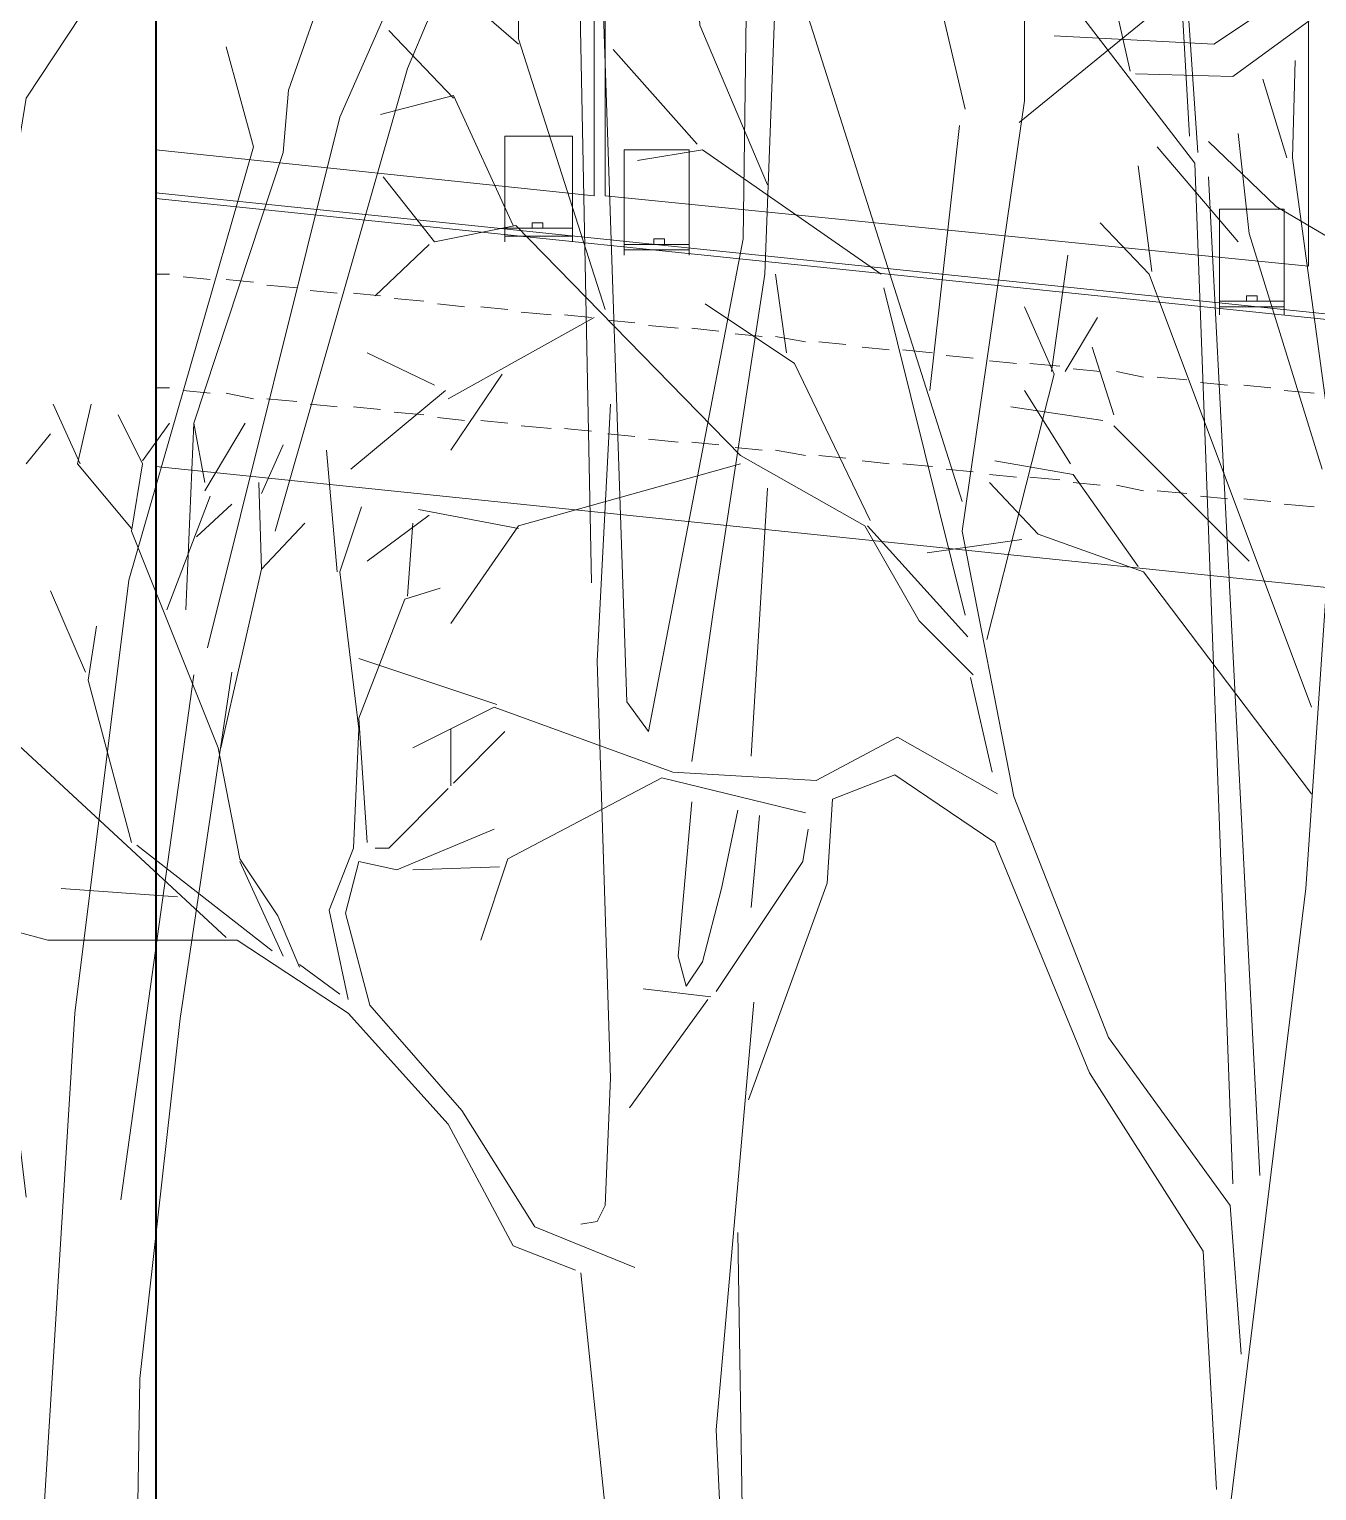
# Model space of a CAD drawing. Header units: millimetres. Extents: x 182 to 575, y -105 to 95.
# Drawn here: x 272.762 to 275.028, y 68.066 to 70.637 of the extents above; entities that cross this region are included whole.
import ezdxf

# ---------------------------------------------------------------- set-up
doc = ezdxf.new("R2010")
doc.units = ezdxf.units.MM
doc.header["$MEASUREMENT"] = 0
doc.layers.add('PDF_Geometry', color=7, linetype='Continuous')
doc.layers.add('PDF_Solid Fills', color=7, linetype='Continuous')

msp = doc.modelspace()

# ---------------------------------------------------------------- hatches: boundary and pattern name
at = {"layer": 'PDF_Solid Fills', "transparency": 33554559}
h = msp.add_hatch(color=256, dxfattribs=at)
h.paths.add_polyline_path([(274.5952, 70.3301), (274.6202, 70.3301), (274.5952, 70.3301)], flags=0)
h.paths.add_polyline_path([(274.6202, 70.3301), (274.5952, 70.3301), (274.6202, 70.3301)], flags=0)
h.paths.add_polyline_path([(274.5902, 70.3276), (274.6252, 70.3276), (274.5902, 70.3276)], flags=0)
h = msp.add_hatch(color=256, dxfattribs=at)
h.paths.add_polyline_path([(273.3277, 70.3226), (273.3177, 70.3226), (273.3277, 70.3226)], flags=0)
h.paths.add_polyline_path([(273.3177, 70.3226), (273.3277, 70.3226), (273.3177, 70.3226)], flags=0)
h.paths.add_polyline_path([(273.3227, 70.3176), (273.3152, 70.3176), (273.3227, 70.3176)], flags=0)
h.paths.add_polyline_path([(273.3127, 70.3151), (273.3202, 70.3151), (273.3127, 70.3151)], flags=0)
h.paths.add_polyline_path([(273.3202, 70.3126), (273.3102, 70.3126), (273.3202, 70.3126)], flags=0)
h = msp.add_hatch(color=256, dxfattribs=at)
h.paths.add_polyline_path([(274.5877, 70.2976), (274.6002, 70.2976), (274.5877, 70.2976)], flags=0)
h.paths.add_polyline_path([(274.5877, 70.2976), (274.6027, 70.2976), (274.5877, 70.2976)], flags=0)
h.paths.add_polyline_path([(274.6052, 70.2951), (274.5902, 70.2951), (274.6052, 70.2951)], flags=0)
h.paths.add_polyline_path([(274.5902, 70.2951), (274.6052, 70.2951), (274.5902, 70.2951)], flags=0)
h = msp.add_hatch(color=256, dxfattribs=at)
h.paths.add_polyline_path([(273.3152, 70.2751), (273.3077, 70.2751), (273.3152, 70.2751)], flags=0)
h.paths.add_polyline_path([(273.3077, 70.2751), (273.3152, 70.2751), (273.3077, 70.2751)], flags=0)
h.paths.add_polyline_path([(273.3177, 70.2701), (273.3077, 70.2701), (273.3177, 70.2701)], flags=0)
h.paths.add_polyline_path([(273.3102, 70.2676), (273.3202, 70.2676), (273.3102, 70.2676)], flags=0)
h.paths.add_polyline_path([(273.3202, 70.2676), (273.3102, 70.2676), (273.3202, 70.2676)], flags=0)
h = msp.add_hatch(color=256, dxfattribs=at)
h.paths.add_polyline_path([(273.3602, 70.2726), (273.3677, 70.2726), (273.3602, 70.2726)], flags=0)
h.paths.add_polyline_path([(273.3677, 70.2726), (273.3602, 70.2726), (273.3677, 70.2726)], flags=0)
h.paths.add_polyline_path([(273.3627, 70.2651), (273.3552, 70.2651), (273.3627, 70.2651)], flags=0)
h = msp.add_hatch(color=256, dxfattribs=at)
h.paths.add_polyline_path([(273.9677, 70.1651), (273.9677, 70.1651), (273.9677, 70.1651)], flags=0)
h.paths.add_polyline_path([(273.9602, 70.1651), (273.9752, 70.1651), (273.9602, 70.1651)], flags=0)
h.paths.add_polyline_path([(273.9752, 70.1651), (273.9602, 70.1651), (273.9752, 70.1651)], flags=0)
h = msp.add_hatch(color=256, dxfattribs=at)
h.paths.add_polyline_path([(273.9902, 70.1476), (273.9852, 70.1476), (273.9902, 70.1476)], flags=0)
h.paths.add_polyline_path([(273.9852, 70.1476), (273.9902, 70.1476), (273.9852, 70.1476)], flags=0)
h.paths.add_polyline_path([(273.9902, 70.1451), (273.9852, 70.1451), (273.9902, 70.1451)], flags=0)
h = msp.add_hatch(color=256, dxfattribs=at)
h.paths.add_polyline_path([(273.9377, 70.1201), (273.9477, 70.1201), (273.9377, 70.1201)], flags=0)
h.paths.add_polyline_path([(273.9502, 70.1201), (273.9352, 70.1201), (273.9502, 70.1201)], flags=0)
h.paths.add_polyline_path([(273.9352, 70.1201), (273.9502, 70.1201), (273.9352, 70.1201)], flags=0)
h.paths.add_polyline_path([(273.9527, 70.1176), (273.9327, 70.1176), (273.9527, 70.1176)], flags=0)
h.paths.add_polyline_path([(273.9327, 70.1176), (273.9527, 70.1176), (273.9327, 70.1176)], flags=0)
h = msp.add_hatch(color=256, dxfattribs=at)
h.paths.add_polyline_path([(273.9327, 70.1051), (273.9277, 70.1051), (273.9327, 70.1051)], flags=0)
h.paths.add_polyline_path([(273.9277, 70.1076), (273.9327, 70.1076), (273.9277, 70.1076)], flags=0)
h.paths.add_polyline_path([(273.9327, 70.1076), (273.9277, 70.1076), (273.9327, 70.1076)], flags=0)
h = msp.add_hatch(color=256, dxfattribs=at)
h.paths.add_polyline_path([(274.4952, 70.0351), (274.4927, 70.0351), (274.4952, 70.0351)], flags=0)
h.paths.add_polyline_path([(274.4927, 70.0351), (274.4952, 70.0351), (274.4927, 70.0351)], flags=0)
h.paths.add_polyline_path([(274.5002, 70.0351), (274.4877, 70.0351), (274.5002, 70.0351)], flags=0)
h = msp.add_hatch(color=256, dxfattribs=at)
h.paths.add_polyline_path([(274.5152, 70.0226), (274.5102, 70.0226), (274.5152, 70.0226)], flags=0)
h.paths.add_polyline_path([(274.5102, 70.0226), (274.5152, 70.0226), (274.5102, 70.0226)], flags=0)
h.paths.add_polyline_path([(274.5177, 70.0201), (274.5102, 70.0201), (274.5177, 70.0201)], flags=0)
h.paths.add_polyline_path([(274.5127, 70.0176), (274.5177, 70.0176), (274.5127, 70.0176)], flags=0)
h.paths.add_polyline_path([(274.5177, 70.0126), (274.5127, 70.0126), (274.5177, 70.0126)], flags=0)
h = msp.add_hatch(color=256, dxfattribs=at)
h.paths.add_polyline_path([(273.9577, 69.0851), (273.9802, 69.0851), (273.9577, 69.0851)], flags=0)
h.paths.add_polyline_path([(273.9802, 69.0851), (273.9577, 69.0851), (273.9802, 69.0851)], flags=0)
h.paths.add_polyline_path([(273.9552, 69.0826), (273.9827, 69.0826), (273.9552, 69.0826)], flags=0)
h.paths.add_polyline_path([(273.9827, 69.0826), (273.9552, 69.0826), (273.9827, 69.0826)], flags=0)
h = msp.add_hatch(color=256, dxfattribs=at)
h.paths.add_polyline_path([(273.9877, 69.0751), (273.9827, 69.0751), (273.9877, 69.0751)], flags=0)
h.paths.add_polyline_path([(273.9827, 69.0751), (273.9877, 69.0751), (273.9827, 69.0751)], flags=0)
h.paths.add_polyline_path([(273.9902, 69.0726), (273.9852, 69.0726), (273.9902, 69.0726)], flags=0)
h.paths.add_polyline_path([(273.9852, 69.0701), (273.9902, 69.0701), (273.9852, 69.0701)], flags=0)
h.paths.add_polyline_path([(273.9902, 69.0651), (273.9852, 69.0651), (273.9902, 69.0651)], flags=0)
h = msp.add_hatch(color=256, dxfattribs=at)
h.paths.add_polyline_path([(273.9677, 69.0401), (273.9677, 69.0401), (273.9677, 69.0401)], flags=0)
h.paths.add_polyline_path([(273.9602, 69.0401), (273.9752, 69.0401), (273.9602, 69.0401)], flags=0)
h.paths.add_polyline_path([(273.9752, 69.0401), (273.9602, 69.0401), (273.9752, 69.0401)], flags=0)
h = msp.add_hatch(color=256, dxfattribs=at)
h.paths.add_polyline_path([(273.9827, 69.0276), (273.9877, 69.0276), (273.9827, 69.0276)], flags=0)
h.paths.add_polyline_path([(273.9852, 69.0251), (273.9902, 69.0251), (273.9852, 69.0251)], flags=0)
h.paths.add_polyline_path([(273.9902, 69.0201), (273.9852, 69.0201), (273.9902, 69.0201)], flags=0)
h.paths.add_polyline_path([(273.9852, 69.0201), (273.9902, 69.0201), (273.9852, 69.0201)], flags=0)
h.paths.add_polyline_path([(273.9902, 69.0201), (273.9852, 69.0201), (273.9902, 69.0201)], flags=0)
h = msp.add_hatch(color=256, dxfattribs=at)
h.paths.add_polyline_path([(273.9452, 68.9726), (273.9402, 68.9726), (273.9452, 68.9726)], flags=0)
h.paths.add_polyline_path([(273.9377, 68.9726), (273.9477, 68.9726), (273.9377, 68.9726)], flags=0)
h.paths.add_polyline_path([(273.9502, 68.9701), (273.9352, 68.9701), (273.9502, 68.9701)], flags=0)
h.paths.add_polyline_path([(273.9352, 68.9701), (273.9502, 68.9701), (273.9352, 68.9701)], flags=0)
h = msp.add_hatch(color=256, dxfattribs=at)
h.paths.add_polyline_path([(273.9777, 68.9701), (273.9652, 68.9701), (273.9777, 68.9701)], flags=0)
h.paths.add_polyline_path([(273.9627, 68.9676), (273.9827, 68.9676), (273.9627, 68.9676)], flags=0)
h.paths.add_polyline_path([(273.9827, 68.9676), (273.9627, 68.9676), (273.9827, 68.9676)], flags=0)

# ---------------------------------------------------------------- linework, layer by layer
at = {"layer": 'PDF_Geometry', "lineweight": 40}
msp.add_lwpolyline([(272.7326, 66.4062), (272.7326, 83.5396), (272.985, 83.5396), (272.985, 66.4062)], dxfattribs=at)
at = {"layer": 'PDF_Geometry', "lineweight": 13}
for points in [[(274.6373, 66.3539), (274.785, 67.0348), (274.8373, 67.3729), (274.8516, 67.8396), (275.0088, 69.1253), (275.0612, 69.8967), (275.1421, 71.192), (275.1945, 72.2824)], [(272.985, 70.4253), (273.7564, 70.3443), (273.7564, 71.3348), (272.985, 71.4158)], [(275.2897, 71.4205), (275.4897, 71.2348), (275.585, 71.2158), (275.5754, 71.092), (275.4373, 70.9205), (275.1183, 70.792), (274.8469, 70.611), (274.5659, 70.6253)], [(273.504, 71.3443), (273.2183, 70.5301), (273.2088, 70.4205), (273.0516, 69.9443), (273.0373, 69.6158)], [(274.8945, 68.3062), (274.8754, 68.5681), (274.6612, 68.8634), (274.4945, 69.2872), (274.404, 69.7539), (274.5135, 70.511), (274.5135, 70.9205), (274.6564, 71.292), (274.7373, 71.3348)], [(274.6993, 70.5634), (274.5564, 71.2015), (274.5278, 71.3301)], [(273.7707, 70.7158), (273.8135, 69.4539), (273.8516, 69.4015), (274.0183, 70.2682), (274.0326, 71.3158)], [(274.404, 69.8062), (274.1135, 70.7205), (274.0802, 71.1586)], [(274.8802, 68.6062), (274.8135, 70.4015), (274.3231, 71.0396), (274.3231, 71.1539)], [(273.0754, 69.5491), (273.3088, 70.4824), (273.4993, 70.9158), (273.6802, 71.0729)], [(274.8183, 70.4205), (274.7754, 71.0491)], [(273.7135, 71.0348), (273.5564, 70.8824), (273.504, 70.7491), (273.4278, 70.5681), (273.1945, 69.7539)], [(274.804, 70.4491), (274.7707, 71.0253)], [(274.7088, 70.5586), (274.8802, 70.5539), (275.1469, 70.7491), (275.4802, 70.8824), (275.8135, 70.9253), (276.2802, 70.7396), (276.5421, 70.6967), (276.7421, 70.5158), (276.7421, 70.4253)], [(273.7516, 69.6634), (273.7278, 70.8443)], [(274.504, 70.4729), (274.9421, 70.8301), (275.2945, 70.7681), (275.3612, 70.7158)], [(272.9516, 70.811), (272.7564, 70.5158), (272.6183, 69.6634), (272.7088, 69.192), (272.7183, 69.0967), (272.7135, 68.9443), (272.7564, 68.5824)], [(274.0612, 70.3634), (273.9421, 70.6443), (273.9326, 70.7967)], [(273.6231, 70.611), (273.4754, 70.7396)], [(273.7754, 70.1443), (273.6231, 70.6205), (273.6231, 70.7348)], [(274.0754, 70.7062), (274.0564, 70.2062), (273.9659, 69.6158), (273.9278, 69.3491)], [(274.4088, 70.4967), (274.3707, 70.6586)], [(273.5088, 70.5158), (273.3945, 70.6348)], [(273.1088, 70.6062), (273.1564, 70.4301), (272.9373, 69.6681), (272.8421, 68.9062), (272.7754, 67.8301)], [(273.9373, 70.4348), (273.7897, 70.6015)], [(275.0469, 69.9586), (274.985, 70.411), (274.9897, 70.5824)], [(274.9754, 70.411), (274.9326, 70.5491)], [(273.6135, 70.292), (273.5088, 70.5205), (273.3802, 70.4872)], [(274.3469, 70.0015), (274.3992, 70.4681)], [(275.0373, 69.8634), (274.9088, 70.2777), (274.8897, 70.4539)], [(273.5992, 70.2634), (273.5992, 70.4491), (273.7183, 70.4491), (273.7183, 70.2634)], [(274.8897, 70.2634), (274.7469, 70.4301)], [(275.3754, 69.8634), (275.2564, 70.1491), (274.9564, 70.3253), (274.8373, 70.4396)], [(273.9231, 70.2396), (273.9231, 70.4253), (273.8088, 70.4253), (273.8088, 70.2396)], [(274.2612, 70.2062), (273.9469, 70.4253), (273.8326, 70.4062)], [(273.385, 70.3777), (273.4754, 70.2634), (273.6183, 70.292), (274.0135, 69.8872), (274.2326, 69.7634), (274.3278, 69.5967), (274.4231, 69.5015)], [(274.7373, 70.211), (274.7135, 70.3967)], [(274.8373, 70.3777), (274.9278, 68.6205)], [(277.685, 69.8634), (272.985, 70.3491)], [(274.8564, 70.1348), (274.8564, 70.3205), (274.9707, 70.3205), (274.9707, 70.1348)], [(273.5992, 70.2872), (273.7183, 70.2872)], [(273.5992, 70.2729), (273.7183, 70.2729)], [(275.0183, 69.4443), (274.7326, 70.2062), (274.6469, 70.2967)], [(273.4659, 70.2586), (273.3707, 70.1681)], [(273.9231, 70.2586), (273.8088, 70.2586)], [(273.9231, 70.2491), (273.8088, 70.2491)], [(274.5612, 70.0348), (274.5897, 70.2396)], [(273.0088, 70.2062), (272.985, 70.2062)], [(273.0802, 70.1967), (273.0326, 70.2015)], [(273.1564, 70.192), (273.1088, 70.1967)], [(274.0945, 70.0681), (274.0754, 70.2062)], [(273.2326, 70.1824), (273.1802, 70.1872)], [(273.304, 70.1729), (273.2564, 70.1777)], [(273.3802, 70.1681), (273.3326, 70.1729)], [(274.4088, 69.6062), (274.2659, 70.1824)], [(273.4564, 70.1586), (273.404, 70.1634)], [(273.5278, 70.1491), (273.4802, 70.1539)], [(273.604, 70.1443), (273.5564, 70.1491)], [(274.2421, 69.7729), (274.1088, 70.0491), (273.9516, 70.1539)], [(274.4469, 69.5634), (274.5659, 70.0301), (274.5135, 70.1491)], [(274.8564, 70.1586), (274.9707, 70.1586)], [(274.8564, 70.1491), (274.9707, 70.1491)], [(273.7564, 70.1301), (273.4993, 69.9872)], [(273.6802, 70.1348), (273.6278, 70.1396)], [(273.7516, 70.1301), (273.704, 70.1348)], [(273.8278, 70.1205), (273.7802, 70.1253)], [(274.585, 70.0348), (274.6421, 70.1301)], [(273.904, 70.111), (273.8516, 70.1158)], [(273.9754, 70.1062), (273.9278, 70.111)], [(274.0516, 70.0967), (274.004, 70.1015)], [(274.1278, 70.0872), (274.0754, 70.0967)], [(273.4754, 70.011), (273.3564, 70.0681)], [(274.1992, 70.0824), (274.1516, 70.0872)], [(274.2754, 70.0729), (274.2278, 70.0777)], [(274.3516, 70.0681), (274.2993, 70.0729)], [(274.6707, 69.9586), (274.6326, 70.0777)], [(274.4231, 70.0586), (274.3754, 70.0634)], [(274.4993, 70.0491), (274.4516, 70.0539)], [(274.5754, 70.0443), (274.5231, 70.0491)], [(273.5945, 70.0301), (273.504, 69.8967)], [(274.6469, 70.0348), (274.5993, 70.0396)], [(274.7231, 70.0253), (274.6754, 70.0348)], [(274.7993, 70.0205), (274.7469, 70.0253)], [(274.8707, 70.011), (274.8231, 70.0158)], [(273.0088, 70.0062), (272.985, 70.0062)], [(273.0802, 69.9967), (273.0326, 70.0015)], [(273.1564, 69.9872), (273.1088, 69.9967)], [(273.4945, 70.0015), (273.3278, 69.8634)], [(274.5945, 69.8729), (274.5135, 70.0015)], [(274.9469, 70.0062), (274.8993, 70.011)], [(275.0231, 69.9967), (274.9707, 70.0015)], [(272.8516, 69.8729), (272.804, 69.9777)], [(272.9421, 69.7586), (272.8469, 69.8729), (272.8707, 69.9777)], [(273.2326, 69.9824), (273.1802, 69.9872)], [(273.304, 69.9729), (273.2564, 69.9777)], [(273.3802, 69.9681), (273.3326, 69.9729)], [(273.4564, 69.9586), (273.404, 69.9634)], [(273.7326, 68.5348), (273.7612, 68.5396), (273.7754, 68.5681), (273.785, 68.792), (273.7612, 69.5253), (273.785, 69.9777)], [(274.6516, 69.9491), (274.4897, 69.9729)], [(272.9183, 69.9586), (272.9612, 69.8729), (272.9421, 69.7539), (273.0945, 69.3729), (273.1326, 69.1777), (273.1992, 69.0777), (273.2373, 68.9872)], [(272.9612, 69.8777), (273.0088, 69.9443)], [(273.0707, 69.8396), (273.0516, 69.9443)], [(273.0707, 69.8253), (273.1421, 69.9443)], [(273.5278, 69.9491), (273.4802, 69.9539)], [(273.604, 69.9443), (273.5564, 69.9491)], [(273.6802, 69.9348), (273.6278, 69.9396)], [(274.9088, 69.7015), (274.6707, 69.9396)], [(272.7564, 69.8729), (272.7993, 69.9253)], [(273.7516, 69.9301), (273.704, 69.9348)], [(273.8278, 69.9205), (273.7802, 69.9253)], [(273.904, 69.911), (273.8516, 69.9158)], [(273.1707, 69.8205), (273.2088, 69.9062)], [(273.304, 69.6824), (273.285, 69.8967)], [(273.9754, 69.9062), (273.9278, 69.911)], [(274.0516, 69.8967), (274.004, 69.9015)], [(274.1278, 69.8872), (274.0754, 69.8967)], [(274.1992, 69.8824), (274.1516, 69.8872)], [(274.0135, 69.8729), (273.6231, 69.7634), (273.504, 69.592)], [(274.2754, 69.8729), (274.2278, 69.8777)], [(274.3516, 69.8682), (274.2993, 69.8729)], [(274.4231, 69.8586), (274.3754, 69.8634)], [(274.7135, 69.692), (274.5993, 69.8539), (274.4612, 69.8777)], [(273.1707, 69.6872), (273.1659, 69.8396)], [(274.4993, 69.8491), (274.4516, 69.8539)], [(275.0183, 69.292), (274.7231, 69.6824), (274.5373, 69.7491), (274.4516, 69.8396)], [(274.5754, 69.8443), (274.5231, 69.8491)], [(274.6469, 69.8348), (274.5993, 69.8396)], [(274.7231, 69.8253), (274.6754, 69.8348)], [(273.004, 69.6158), (273.0802, 69.8158)], [(274.0326, 69.3586), (274.0612, 69.8301)], [(274.7993, 69.8205), (274.7469, 69.8253)], [(274.8707, 69.811), (274.8231, 69.8158)], [(274.9469, 69.8062), (274.8993, 69.811)], [(273.0564, 69.7443), (273.1183, 69.8015)], [(273.3231, 68.9301), (273.2897, 69.0872), (273.3326, 69.1967), (273.3421, 69.4062), (273.3088, 69.6824), (273.3469, 69.7967)], [(273.6231, 69.7586), (273.4469, 69.792)], [(275.0231, 69.7967), (274.9707, 69.8015)], [(273.0993, 69.3729), (273.1707, 69.6872), (273.2469, 69.7681)], [(273.4659, 69.7824), (273.3564, 69.7015)], [(273.4278, 69.6396), (273.4373, 69.7681)], [(274.4135, 69.5681), (274.2373, 69.7634)], [(274.5088, 69.7396), (274.3421, 69.7158)], [(272.8612, 69.5062), (272.7993, 69.6491)], [(273.3564, 69.2062), (273.3421, 69.4253), (273.4231, 69.6348), (273.485, 69.6539)], [(272.0469, 69.6015), (272.1659, 69.492), (272.3373, 69.4491), (272.5421, 69.4729), (272.7278, 69.392), (273.1088, 69.0396)], [(272.9421, 69.2062), (272.8659, 69.492), (272.8802, 69.5872)], [(273.585, 69.4491), (273.3421, 69.5301)], [(272.9231, 68.5777), (273.0516, 69.5015)], [(273.0183, 66.3872), (272.9421, 67.3491), (272.9564, 68.2634), (273.0278, 68.8967), (273.1183, 69.5062)], [(274.4564, 69.3301), (274.4183, 69.4967)], [(274.4659, 69.292), (274.2897, 69.392), (274.1469, 69.3158), (273.8945, 69.3301), (273.5802, 69.4443), (273.4373, 69.3729)], [(273.504, 69.3062), (273.504, 69.4062)], [(273.5088, 69.311), (273.5992, 69.4015)], [(274.1278, 69.2586), (273.8754, 69.3205), (273.604, 69.1777), (273.5564, 69.0348)], [(274.0278, 68.7539), (274.1659, 69.1348), (274.1754, 69.2824), (274.285, 69.3253), (274.4612, 69.2062), (274.6278, 68.8015), (274.8278, 68.4872), (274.8516, 68.0681)], [(273.3707, 69.1967), (273.3945, 69.1967), (273.4993, 69.3015)], [(273.9278, 69.2777), (273.904, 69.0062), (273.9183, 68.9539), (273.9469, 68.9967), (273.9802, 69.1253), (274.0088, 69.2634)], [(274.0469, 69.2539), (274.0326, 69.092)], [(273.5802, 69.2301), (273.4088, 69.1586), (273.3421, 69.1729), (273.3183, 69.0824), (273.3612, 68.9205), (273.5231, 68.7348), (273.6516, 68.5301), (273.8278, 68.4586)], [(274.1326, 69.2301), (274.1231, 69.1729), (273.9707, 68.9443)], [(273.1897, 69.0158), (272.9516, 69.2015)], [(273.2088, 69.0062), (273.1326, 69.1729)], [(273.5897, 69.1634), (273.4373, 69.1586)], [(273.0231, 69.111), (272.8183, 69.1253)], [(273.7231, 68.4539), (273.6135, 68.4967), (273.4993, 68.711), (273.3231, 68.9062), (273.1278, 69.0348), (272.7945, 69.0348), (272.6183, 69.0824), (272.4516, 69.0062), (272.4278, 68.9443)], [(273.3088, 68.9396), (273.2373, 68.992)], [(273.9612, 68.9348), (273.8421, 68.9491)], [(273.9564, 68.9301), (273.8183, 68.7396)], [(274.0373, 68.9253), (273.9707, 68.1729), (273.9992, 67.5824), (274.0231, 67.2348), (274.0659, 66.4872), (274.085, 66.3872)], [(274.0088, 68.5205), (274.0326, 67.0301)], [(273.7326, 68.4491), (273.8135, 67.6681), (273.8469, 66.8967), (273.8469, 66.7158), (273.8278, 66.4253)]]:
    msp.add_lwpolyline(points, dxfattribs=at)
for points in [[(273.7754, 71.3348), (273.7754, 70.3443), (275.0135, 70.2205), (275.0135, 71.2062)], [(273.6659, 70.2967), (273.6469, 70.2967), (273.6469, 70.2872), (273.6659, 70.2872)], [(273.8612, 70.2682), (273.8802, 70.2682), (273.8802, 70.2586), (273.8612, 70.2586)], [(274.9231, 70.1681), (274.904, 70.1681), (274.904, 70.1586), (274.9231, 70.1586)]]:
    msp.add_lwpolyline(points, close=True, dxfattribs=at)
at = {"layer": 'PDF_Geometry', "lineweight": 20}
for points in [[(277.685, 69.8539), (272.985, 70.3396)], [(277.685, 69.3824), (272.985, 69.8682)]]:
    msp.add_lwpolyline(points, dxfattribs=at)

doc.saveas('drawing.dxf')
